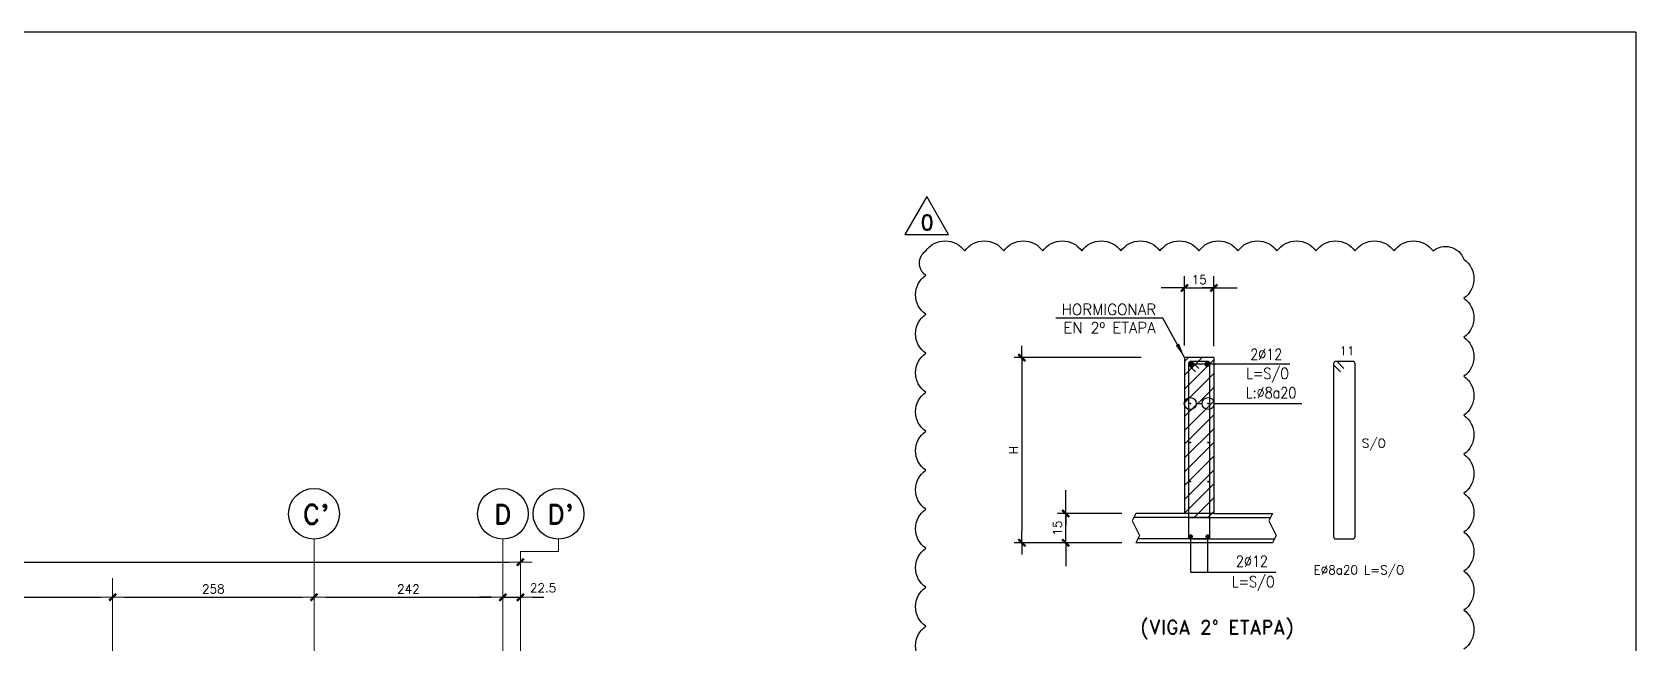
# Model space of a CAD drawing. Extents: x -4305 to 9892, y 67 to 16323.
# Drawn here: x 3632 to 5687, y 3340 to 4123 of the extents above; entities that cross this region are included whole.
import ezdxf
from ezdxf.enums import TextEntityAlignment as Align

# ---------------------------------------------------------------- set-up
doc = ezdxf.new("R2010")
doc.units = 0
doc.header["$LTSCALE"] = 30
doc.header["$MEASUREMENT"] = 0
doc.linetypes.add('EJES', pattern=[12.5, 10, -1, 0.5, -1])
doc.layers.get('0').update_dxf_attribs({"linetype": 'CONTINUOUS'})
for name, color, linetype in [('CONTORNOS', 3, 'CONTINUOUS'), ('RLA-CORTES', 5, 'CONTINUOUS'), ('RLA-FORMATO', 7, 'CONTINUOUS'), ('RLE-REVISION 0', 1, 'CONTINUOUS')]:
    doc.layers.add(name, color=color, linetype=linetype)
for name, color, linetype, lineweight in [('RLE-COTAS', 2, 'CONTINUOUS', 9), ('RLE-EJE', 3, 'CONTINUOUS', 25), ('RLE-EJES', 1, 'EJES', 15)]:
    doc.layers.add(name, color=color, linetype=linetype, lineweight=lineweight)
doc.styles.add('ROMAND', font='romand', dxfattribs={"height": 31.5})
doc.styles.add('ROMANS', font='romans.shx', dxfattribs={"height": 11.25})
doc.styles.add('ROMANS0', font='romans.shx')
doc.dimstyles.new('ING-50', dxfattribs={"dimscale": 50, "dimtxt": 0.27, "dimasz": 0.3, "dimexe": 0, "dimexo": 0, "dimgap": 0.1, "dimtad": 1, "dimdec": 1, "dimzin": 12, "dimdsep": 46, "dimtxsty": 'ROMANS', "dimblk": 'TICK1', "dimblk1": 'TICK1', "dimblk2": 'TICK1', "dimcen": 0.09, "dimclrd": 2, "dimclre": 1, "dimclrt": 3, "dimadec": 0, "dimazin": 0, "dimtfac": 1, "dimtdec": 0, "dimtix": 1, "dimtmove": 2, "dimatfit": 3, "dimldrblk": 'TICK1', "dimfxl": 0, "dimfxlon": 1, "dimtolj": 1, "dimtzin": 0, "dimarcsym": 0})
doc.dimstyles.new('ING20', dxfattribs={"dimscale": 50, "dimtxt": 11.25, "dimasz": 0.3, "dimexe": 0.3, "dimexo": 1, "dimgap": 0.1, "dimtad": 1, "dimlfac": 0.4, "dimzin": 12, "dimdsep": 46, "dimtxsty": 'ROMANS', "dimblk1": 'TICK1', "dimblk2": 'TICK1', "dimsah": 1, "dimcen": 0.09, "dimse1": 1, "dimse2": 1, "dimclrd": 2, "dimclre": 1, "dimclrt": 3, "dimadec": 0, "dimazin": 0, "dimtfac": 1, "dimtix": 1, "dimtmove": 2, "dimatfit": 3, "dimldrblk": 'TICK1', "dimfxl": 1, "dimtolj": 1, "dimtzin": 12, "dimarcsym": 0})
doc.dimstyles.new('ING25', dxfattribs={"dimscale": 50, "dimtxt": 16.875, "dimasz": 0.3, "dimexe": 0.3, "dimexo": 1, "dimgap": 0.1, "dimtad": 1, "dimdec": 1, "dimlfac": 0.333333, "dimzin": 12, "dimdsep": 46, "dimtxsty": 'ROMANS', "dimblk1": 'TICK1', "dimblk2": 'TICK1', "dimsah": 1, "dimcen": 0.09, "dimse1": 1, "dimse2": 1, "dimclrd": 2, "dimclre": 1, "dimclrt": 3, "dimadec": 0, "dimazin": 0, "dimtfac": 1, "dimtdec": 1, "dimtix": 1, "dimtmove": 2, "dimatfit": 3, "dimldrblk": 'TICK1', "dimfxl": 1, "dimtolj": 1, "dimtzin": 12, "dimarcsym": 0})

# ---------------------------------------------------------------- blocks, each defined once
blk = doc.blocks.new('TICK1')
at = {"color": 2}
for points in [[(0, 0), (-1, 0)], [(0, 0), (1, 0)]]:
    blk.add_lwpolyline(points, dxfattribs=at)
at = {"color": 2, "const_width": 0.2}
blk.add_lwpolyline([(-0.3, -0.3), (0.3, 0.3)], dxfattribs=at)
blk = doc.blocks.new('*D44')
at = {"layer": 'RLE-COTAS', "color": 2, "lineweight": -2, "transparency": 16777216}
blk.add_line((1125.2, 3443.4), (4242.7, 3443.4), dxfattribs=at)
at = {"layer": 'RLE-COTAS', "color": 2, "lineweight": -2, "transparency": 16777216, "xscale": 15, "yscale": 15, "zscale": 15, "rotation": 180}
blk.add_blockref('TICK1', (1110.2, 3443.4), dxfattribs=at)
at = {"layer": 'RLE-COTAS', "color": 2, "lineweight": -2, "transparency": 16777216, "xscale": 15, "yscale": 15, "zscale": 15}
blk.add_blockref('TICK1', (4257.7, 3443.4), dxfattribs=at)
at = {"layer": 'RLE-COTAS', "color": 3, "transparency": 16777216, "insert": (2683.9, 3454), "char_height": 11.25, "width": 61.027, "attachment_point": 5, "style": 'ROMANS'}
blk.add_mtext('\\A1;3147.5', dxfattribs=at)
blk = doc.blocks.new('*D52')
at = {"layer": 'RLE-COTAS', "color": 2, "lineweight": -2, "transparency": 16777216}
blk.add_line((1125.2, 3443.4), (4242.7, 3443.4), dxfattribs=at)
at = {"layer": 'RLE-COTAS', "color": 2, "lineweight": -2, "transparency": 16777216, "xscale": 15, "yscale": 15, "zscale": 15, "rotation": 180}
blk.add_blockref('TICK1', (1110.2, 3443.4), dxfattribs=at)
at = {"layer": 'RLE-COTAS', "color": 2, "lineweight": -2, "transparency": 16777216, "xscale": 15, "yscale": 15, "zscale": 15}
blk.add_blockref('TICK1', (4257.7, 3443.4), dxfattribs=at)
at = {"layer": 'RLE-COTAS', "color": 3, "transparency": 16777216, "insert": (2683.9, 3454), "char_height": 11.25, "width": 61.027, "attachment_point": 5, "style": 'ROMANS'}
blk.add_mtext('\\A1;3147.5', dxfattribs=at)
blk = doc.blocks.new('*D60')
at = {"layer": 'RLE-COTAS', "color": 2, "lineweight": -2, "transparency": 16777216}
blk.add_line((3250.2, 3398.4), (3720.2, 3398.4), dxfattribs=at)
at = {"layer": 'RLE-COTAS', "color": 2, "lineweight": -2, "transparency": 16777216, "xscale": 15, "yscale": 15, "zscale": 15, "rotation": 180}
blk.add_blockref('TICK1', (3235.2, 3398.4), dxfattribs=at)
at = {"layer": 'RLE-COTAS', "color": 2, "lineweight": -2, "transparency": 16777216, "xscale": 15, "yscale": 15, "zscale": 15}
blk.add_blockref('TICK1', (3735.2, 3398.4), dxfattribs=at)
at = {"layer": 'RLE-COTAS', "color": 3, "transparency": 16777216, "insert": (3485.2, 3409), "char_height": 11.25, "width": 33.226, "attachment_point": 5, "style": 'ROMANS'}
blk.add_mtext('\\A1;500', dxfattribs=at)
blk = doc.blocks.new('*D61')
at = {"layer": 'RLE-COTAS', "color": 2, "lineweight": -2, "transparency": 16777216}
blk.add_line((3750.2, 3398.4), (3978.2, 3398.4), dxfattribs=at)
at = {"layer": 'RLE-COTAS', "color": 2, "lineweight": -2, "transparency": 16777216, "xscale": 15, "yscale": 15, "zscale": 15, "rotation": 180}
blk.add_blockref('TICK1', (3735.2, 3398.4), dxfattribs=at)
at = {"layer": 'RLE-COTAS', "color": 2, "lineweight": -2, "transparency": 16777216, "xscale": 15, "yscale": 15, "zscale": 15}
blk.add_blockref('TICK1', (3993.2, 3398.4), dxfattribs=at)
at = {"layer": 'RLE-COTAS', "color": 3, "transparency": 16777216, "insert": (3864.2, 3409), "char_height": 11.25, "width": 33.226, "attachment_point": 5, "style": 'ROMANS'}
blk.add_mtext('\\A1;258', dxfattribs=at)
blk = doc.blocks.new('*D62')
at = {"layer": 'RLE-COTAS', "color": 2, "lineweight": -2, "transparency": 16777216}
blk.add_line((4008.2, 3398.4), (4220.2, 3398.4), dxfattribs=at)
at = {"layer": 'RLE-COTAS', "color": 2, "lineweight": -2, "transparency": 16777216, "xscale": 15, "yscale": 15, "zscale": 15, "rotation": 180}
blk.add_blockref('TICK1', (3993.2, 3398.4), dxfattribs=at)
at = {"layer": 'RLE-COTAS', "color": 2, "lineweight": -2, "transparency": 16777216, "xscale": 15, "yscale": 15, "zscale": 15}
blk.add_blockref('TICK1', (4235.2, 3398.4), dxfattribs=at)
at = {"layer": 'RLE-COTAS', "color": 3, "transparency": 16777216, "insert": (4114.2, 3409), "char_height": 11.25, "width": 33.226, "attachment_point": 5, "style": 'ROMANS'}
blk.add_mtext('\\A1;242', dxfattribs=at)
blk = doc.blocks.new('*D63')
at = {"layer": 'RLE-COTAS', "color": 2, "lineweight": -2, "transparency": 16777216}
for p, q in [((4220.2, 3398.4), (4205.2, 3398.4)), ((4235.2, 3398.4), (4257.7, 3398.4)), ((4272.7, 3398.4), (4287.7, 3398.4))]:
    blk.add_line(p, q, dxfattribs=at)
at = {"layer": 'RLE-COTAS', "color": 2, "lineweight": -2, "transparency": 16777216, "xscale": 15, "yscale": 15, "zscale": 15}
blk.add_blockref('TICK1', (4235.2, 3398.4), dxfattribs=at)
at = {"layer": 'RLE-COTAS', "color": 2, "lineweight": -2, "transparency": 16777216, "xscale": 15, "yscale": 15, "zscale": 15, "rotation": 180}
blk.add_blockref('TICK1', (4257.7, 3398.4), dxfattribs=at)
at = {"layer": 'RLE-COTAS', "color": 3, "transparency": 16777216, "insert": (4269.9, 3416), "char_height": 11.25, "width": 38.877, "attachment_point": 1, "line_spacing_factor": 0.941778, "style": 'ROMANS'}
blk.add_mtext('\\A1;22.5', dxfattribs=at)
blk = doc.blocks.new('*D149')
at = {"layer": 'RLA-CORTES', "color": 2, "lineweight": -2, "transparency": 16777216}
blk.add_line((4900.1, 3690.7), (4900.1, 3483.2), dxfattribs=at)
at = {"layer": 'RLA-CORTES', "color": 2, "lineweight": -2, "transparency": 16777216, "xscale": 15, "yscale": 15, "zscale": 15}
for p, rotation in [((4900.1, 3705.7), 90), ((4900.1, 3468.2), 270)]:
    blk.add_blockref('TICK1', p, dxfattribs=dict(at, rotation=rotation))
at = {"layer": 'RLA-CORTES', "color": 3, "transparency": 16777216, "insert": (4889.5, 3587), "char_height": 11.25, "attachment_point": 5, "rotation": 90, "style": 'ROMANS'}
blk.add_mtext('\\A1;H', dxfattribs=at)
blk = doc.blocks.new('*D150')
at = {"layer": 'RLA-CORTES', "color": 2, "lineweight": -2, "transparency": 16777216}
for p, q in [((5093.6, 3795), (5078.6, 3795)), ((5108.6, 3795), (5146.1, 3795)), ((5161.1, 3795), (5176.1, 3795))]:
    blk.add_line(p, q, dxfattribs=at)
at = {"layer": 'RLA-CORTES', "color": 2, "lineweight": -2, "transparency": 16777216, "xscale": 15, "yscale": 15, "zscale": 15}
blk.add_blockref('TICK1', (5108.6, 3795), dxfattribs=at)
at = {"layer": 'RLA-CORTES', "color": 2, "lineweight": -2, "transparency": 16777216, "xscale": 15, "yscale": 15, "zscale": 15, "rotation": 180}
blk.add_blockref('TICK1', (5146.1, 3795), dxfattribs=at)
at = {"layer": 'RLA-CORTES', "color": 3, "transparency": 16777216, "insert": (5127.4, 3805.6), "char_height": 11.25, "attachment_point": 5, "style": 'ROMANS'}
blk.add_mtext('\\A1;15', dxfattribs=at)
blk = doc.blocks.new('*D151')
at = {"layer": 'RLA-CORTES', "color": 2, "lineweight": -2, "transparency": 16777216}
for p, q in [((4956.3, 3520.7), (4956.3, 3535.7)), ((4956.3, 3468.2), (4956.3, 3505.7)), ((4956.3, 3453.2), (4956.3, 3438.2))]:
    blk.add_line(p, q, dxfattribs=at)
at = {"layer": 'RLA-CORTES', "color": 2, "lineweight": -2, "transparency": 16777216, "xscale": 15, "yscale": 15, "zscale": 15}
for p, rotation in [((4956.3, 3505.7), 270), ((4956.3, 3468.2), 90)]:
    blk.add_blockref('TICK1', p, dxfattribs=dict(at, rotation=rotation))
at = {"layer": 'RLA-CORTES', "color": 3, "transparency": 16777216, "insert": (4945.7, 3487), "char_height": 11.25, "attachment_point": 5, "rotation": 90, "style": 'ROMANS'}
blk.add_mtext('\\A1;15', dxfattribs=at)
blk = doc.blocks.new('FLECHA')
at = {"color": 2}
blk.add_lwpolyline([(0, 0, 0, 5, 0), (19.2, 0, 5, 5, 0)], format="xyseb", dxfattribs=at)
blk = doc.blocks.new('rev-1')
at = {"color": 3}
blk.add_lwpolyline([(-0.1, 31.3), (-28.3, -17.5), (28, -17.5), (-0.1, 31.3)], dxfattribs=at)
at = {"color": 5, "linetype": 'Continuous', "style": 'ROMAND'}
blk.add_attdef('1', text='', height=20, dxfattribs=at).set_placement((0.4, -12), align=Align.CENTER)

msp = doc.modelspace()

# ---------------------------------------------------------------- hatches: boundary and pattern name
at = {"layer": 'RLA-CORTES'}
h = msp.add_hatch(dxfattribs=at)
h.set_pattern_fill('_USER', color=1, scale=12.502984, angle=45, style=0, pattern_type=0)
h.set_pattern_definition([(45, (3874.164, 3102.841), (-8.84095, 8.84095), [])])
h.paths.add_polyline_path([(5146.126, 3705.708), (5108.614, 3705.708), (5108.614, 3500.71), (5146.126, 3500.71)])

# ---------------------------------------------------------------- linework, layer by layer
at = {"layer": 'CONTORNOS', "color": 2}
for points in [[(5046.099, 3505.71), (5041.41, 3496.334), (5050.787, 3477.58), (5046.099, 3468.204)], [(5221.141, 3505.71), (5216.452, 3496.334), (5225.829, 3477.58), (5221.141, 3468.204)]]:
    msp.add_lwpolyline(points, dxfattribs=at)
at = {"layer": 'RLA-CORTES', "color": 1}
for p, q in [((5108.626, 3721.21), (5108.626, 3809.996)), ((5146.126, 3720.498), (5146.126, 3809.996)), ((5080.852, 3756.188), (4943.87, 3756.188)), ((5108.614, 3705.708), (5080.852, 3756.188)), ((5052.841, 3705.708), (4890.097, 3705.708)), ((5116.529, 3697.787), (5243.625, 3697.787)), ((5123.66, 3646.783), (5131.074, 3646.783)), ((5146.452, 3646.783), (5258.926, 3646.783)), ((5028.096, 3505.71), (4945.778, 3505.71)), ((5116.529, 3430.691), (5116.529, 3476.117)), ((5138.204, 3430.691), (5138.204, 3476.117)), ((5028.096, 3468.202), (4890.097, 3468.202)), ((5116.529, 3430.691), (5225.408, 3430.691))]:
    msp.add_line(p, q, dxfattribs=at)
at = {"layer": 'RLA-CORTES'}
for p, q in [((5146.126, 3705.708), (5108.614, 3705.708)), ((5108.614, 3705.708), (5108.614, 3505.71)), ((5146.126, 3705.708), (5146.126, 3505.71)), ((5146.126, 3505.71), (5046.099, 3505.71)), ((5146.126, 3505.71), (5221.141, 3505.71)), ((5221.141, 3468.202), (5046.099, 3468.202))]:
    msp.add_line(p, q, dxfattribs=at)
at = {"layer": 'RLA-CORTES', "color": 2}
for p, q in [((5118.03, 3700.704), (5126.871, 3691.863)), ((5113.612, 3696.286), (5122.453, 3687.445)), ((5141.122, 3500.71), (5043.599, 3500.71)), ((5113.618, 3500.71), (5218.641, 3500.71)), ((5138.299, 3473.202), (5048.599, 3473.202)), ((5116.44, 3473.202), (5223.641, 3473.202))]:
    msp.add_line(p, q, dxfattribs=at)
at = {"layer": 'RLA-CORTES', "color": 7}
for p, q in [((5303.96, 3700.756), (5312.801, 3691.915)), ((5299.542, 3696.339), (5308.383, 3687.498))]:
    msp.add_line(p, q, dxfattribs=at)
at = {"layer": 'RLA-CORTES', "color": 2}
msp.add_lwpolyline([(5138.204, 3473.2, 0.41421356), (5141.122, 3476.117), (5141.122, 3697.787, 0.41421356), (5138.204, 3700.704), (5127.365, 3700.704), (5116.529, 3700.704, 0.41421356), (5113.612, 3697.787), (5113.612, 3476.117, 0.41421356), (5116.529, 3473.2)], format="xyb", close=True, dxfattribs=at)
for points, const_width in [([(5115.527, 3697.205, 1), (5119.027, 3697.205, 1)], 3.5), ([(5115.346, 3698.255, 1), (5116.596, 3698.255, 1)], 1.25), ([(5135.873, 3697.205, 1), (5139.373, 3697.205, 1)], 3.5), ([(5138.138, 3698.255, 1), (5139.388, 3698.255, 1)], 1.25), ([(5115.346, 3696.784, 1), (5116.596, 3696.784, 1)], 1.25), ([(5138.138, 3696.784, 1), (5139.388, 3696.784, 1)], 1.25), ([(5115.346, 3646.783, 1), (5116.596, 3646.783, 1)], 1.25), ([(5138.138, 3646.783, 1), (5139.388, 3646.783, 1)], 1.25), ([(5115.346, 3596.782, 1), (5116.596, 3596.782, 1)], 1.25), ([(5138.138, 3596.782, 1), (5139.388, 3596.782, 1)], 1.25), ([(5115.346, 3546.78, 1), (5116.596, 3546.78, 1)], 1.25), ([(5138.138, 3546.78, 1), (5139.388, 3546.78, 1)], 1.25), ([(5115.071, 3476.117, 1), (5117.988, 3476.117, 1)], 2.917), ([(5136.746, 3476.117, 1), (5139.663, 3476.117, 1)], 2.917)]:
    msp.add_lwpolyline(points, format="xyb", close=True, dxfattribs=dict(at, const_width=const_width))
at = {"layer": 'RLA-CORTES', "color": 7}
msp.add_lwpolyline([(5324.134, 3473.2, 0.41421356), (5327.051, 3476.117), (5327.051, 3697.839, 0.41421356), (5324.134, 3700.756), (5313.295, 3700.756), (5302.459, 3700.756, 0.41421356), (5299.542, 3697.839), (5299.542, 3476.117, 0.41421356), (5302.459, 3473.2)], format="xyb", close=True, dxfattribs=at)
at = {"layer": 'RLA-CORTES', "color": 1}
for centre in [(5115.971, 3646.783), (5138.763, 3646.783)]:
    msp.add_circle(centre, 7.689, dxfattribs=at)
at = {"layer": 'RLA-CORTES', "color": 2}
msp.add_arc((5137.623, 3697.205), 3.5, 0, 90, dxfattribs=at)
msp.add_arc((5137.623, 3697.205), 3.5, 0, 90, dxfattribs=at)
msp.add_arc((5137.623, 3697.205), 3.5, 0, 90, dxfattribs=at)
at = {"layer": 'RLA-FORMATO', "color": 6, "linetype": 'Continuous'}
for q in [(-58.1, 4123.098), (5686.9, 68.098)]:
    msp.add_line((5686.9, 4123.098), q, dxfattribs=at)
at = {"layer": 'RLE-EJE'}
for centre in [(3993.199, 3505.433), (4235.199, 3505.433), (4306.45, 3505.433)]:
    msp.add_circle(centre, 32.5, dxfattribs=at)
at = {"layer": 'RLE-EJES', "linetype": 'EJES', "lineweight": 9}
for p, q in [((3993.199, 3472.933), (3993.199, 967.933)), ((4235.199, 3472.933), (4235.199, 967.933)), ((4306.45, 3456.963), (4306.45, 3472.933)), ((4257.7, 3456.963), (4257.7, 983.583)), ((4257.7, 3456.963), (4306.45, 3456.963))]:
    msp.add_line(p, q, dxfattribs=at)
at = {"layer": 'RLE-EJES', "linetype": 'EJES'}
msp.add_line((3735.2, 1022.933), (3735.2, 3422.933), dxfattribs=at)
at = {"layer": 'RLE-REVISION 0'}
msp.add_lwpolyline([(4776.949, 3311.278, -0.52056705), (4776.949, 3361.278, -0.52056705), (4776.949, 3411.278, -0.52056705), (4776.949, 3461.278, -0.52056705), (4776.949, 3511.278, -0.52056705), (4776.949, 3561.278, -0.52056705), (4776.949, 3611.278, -0.52056705), (4776.949, 3661.278, -0.52056705), (4776.949, 3711.278, -0.52056705), (4776.949, 3761.278, -0.52056705), (4776.949, 3811.278, -0.52056705), (4776.949, 3842.375, -0.52056705), (4826.949, 3842.375, -0.52056705), (4876.949, 3842.375, -0.52056705), (4926.949, 3842.375, -0.52056705), (4976.949, 3842.375, -0.52056705), (5026.949, 3842.375, -0.52056705), (5076.949, 3842.375, -0.52056705), (5126.949, 3842.375, -0.52056705), (5176.949, 3842.375, -0.52056705), (5226.949, 3842.375, -0.52056705), (5276.949, 3842.375, -0.52056705), (5326.949, 3842.375, -0.52056705), (5376.949, 3842.375, -0.52056705), (5426.949, 3842.375, -0.52056705), (5466.386, 3831.812, -0.52056705), (5466.386, 3781.812, -0.52056705), (5466.386, 3731.812, -0.52056705), (5466.386, 3681.812, -0.52056705), (5466.386, 3631.812, -0.52056705), (5466.386, 3581.812, -0.52056705), (5466.386, 3531.812, -0.52056705), (5466.386, 3481.812, -0.52056705), (5466.386, 3431.812, -0.52056705), (5466.386, 3381.812, -0.52056705), (5466.386, 3331.812, -0.52056705)], format="xyb", dxfattribs=at)

# ---------------------------------------------------------------- block references
at = {"layer": 'RLA-CORTES', "color": 1, "rotation": 118.8091995148574}
msp.add_blockref('FLECHA', (5108.614, 3705.708), dxfattribs=at)
at = {"layer": 'RLE-REVISION 0'}
msp.add_blockref('rev-1', (4778.299, 3880.907), dxfattribs=at).add_auto_attribs({'1': '0'})

# ---------------------------------------------------------------- texts
at = {"layer": 'RLA-CORTES', "color": 9, "style": 'ROMANS'}
for s, height, p in [('HORMIGONAR', 14.0667, (5011.591, 3760.35)), ('EN 2º ETAPA', 14.06667, (5012.531, 3736.871))]:
    msp.add_text(s, height=height, dxfattribs=at).set_placement(p, align=Align.CENTER)
at = {"layer": 'RLA-CORTES', "color": 3, "style": 'ROMANS0'}
for s, p in [('11', (5316.741, 3714.363)), ('S/O', (5351.093, 3595.072))]:
    msp.add_text(s, height=11.2499, dxfattribs=at).set_placement(p, align=Align.MIDDLE)
at = {"layer": 'RLA-CORTES', "color": 9, "style": 'ROMANS', "width": 0.85}
for s, p in [('2%%C12', (5213.227, 3702.878)), ('L=S/O', (5214.925, 3678.352)), ('L:%%C8a20', (5219.431, 3653.571)), ('2%%C12', (5194.952, 3437.48)), ('L=S/O', (5196.708, 3411.257))]:
    msp.add_text(s, height=14.07, dxfattribs=at).set_placement(p, align=Align.CENTER)
at = {"layer": 'RLA-CORTES', "color": 3}
for s, height, style, p in [('E%%C8a20 L=S/O', 11.24989, 'ROMANS0', (5331.958, 3427.761)), ('(VIGA 2° ETAPA)', 17.70833, 'ROMAND', (5150.144, 3351.112))]:
    msp.add_text(s, height=height, dxfattribs=dict(at, style=style)).set_placement(p, align=Align.CENTER)
at = {"layer": 'RLE-EJE', "color": 5, "lineweight": 9, "char_height": 25, "width": 1, "attachment_point": 1, "style": 'ROMAND'}
for s, insert in [("C'", (3978.655, 3517.319)), ('D', (4223.631, 3517.319)), ("D'", (4291.906, 3517.319))]:
    msp.add_mtext(s, dxfattribs=dict(at, insert=insert))

# ---------------------------------------------------------------- dimensions: what is measured, and where the dimension line sits
at = {"layer": 'RLA-CORTES'}
dim = msp.add_linear_dim(base=(5146.126, 3794.996), p1=(5108.626, 3794.996), p2=(5146.126, 3794.996), dimstyle='ING20', dxfattribs=at)
dim.commit()
dim.dimension.update_dxf_attribs({"geometry": '*D150', "text_midpoint": (5127.376, 3805.621)})
dim = msp.add_linear_dim(base=(4900.097, 3468.202), p1=(4900.097, 3705.708), p2=(4900.097, 3468.202), angle=90, text='H', dimstyle='ING25', override={"dimdec": 0}, dxfattribs=at)
dim.commit()
dim.dimension.update_dxf_attribs({"geometry": '*D149', "text_midpoint": (4889.472, 3586.955)})
dim = msp.add_linear_dim(base=(4956.348, 3505.71), p1=(4956.348, 3468.202), p2=(4956.348, 3505.71), angle=270, dimstyle='ING20', dxfattribs=at)
dim.commit()
dim.dimension.update_dxf_attribs({"geometry": '*D151', "text_midpoint": (4945.723, 3486.956)})
at = {"layer": 'RLE-COTAS'}
for base, p1, p2, picture, middle in [((4257.7, 3443.412), (1110.199, 3448.412), (4257.7, 3448.412), '*D44', (2683.95, 3454.037)), ((4257.7, 3443.412), (1110.199, 3448.412), (4257.7, 3448.412), '*D52', (2683.95, 3454.037)), ((3735.2, 3398.412), (3235.2, 3403.412), (3735.2, 3403.412), '*D60', (3485.2, 3409.037)), ((3993.199, 3398.412), (3735.2, 3403.412), (3993.199, 3403.412), '*D61', (3864.199, 3409.037)), ((4235.199, 3398.412), (3993.199, 3403.412), (4235.199, 3403.412), '*D62', (4114.199, 3409.037))]:
    dim = msp.add_linear_dim(base=base, p1=p1, p2=p2, dimstyle='ING-50', override={"dimexe": 0, "dimexo": 0, "dimdec": 1, "dimfxl": 0, "dimfxlon": 1}, dxfattribs=at)
    dim.commit()
    dim.dimension.update_dxf_attribs({"geometry": picture, "text_midpoint": middle})
dim = msp.add_linear_dim(base=(4257.7, 3398.412), p1=(4235.199, 3403.412), p2=(4257.7, 3403.412), dimstyle='ING-50', override={"dimexe": 0, "dimexo": 0, "dimdec": 1, "dimfxl": 0, "dimfxlon": 1}, dxfattribs=at)
dim.commit()
dim.dimension.update_dxf_attribs({"geometry": '*D63', "text_midpoint": (4289.296, 3408.491), "dimtype": 160})

doc.saveas('drawing.dxf')
